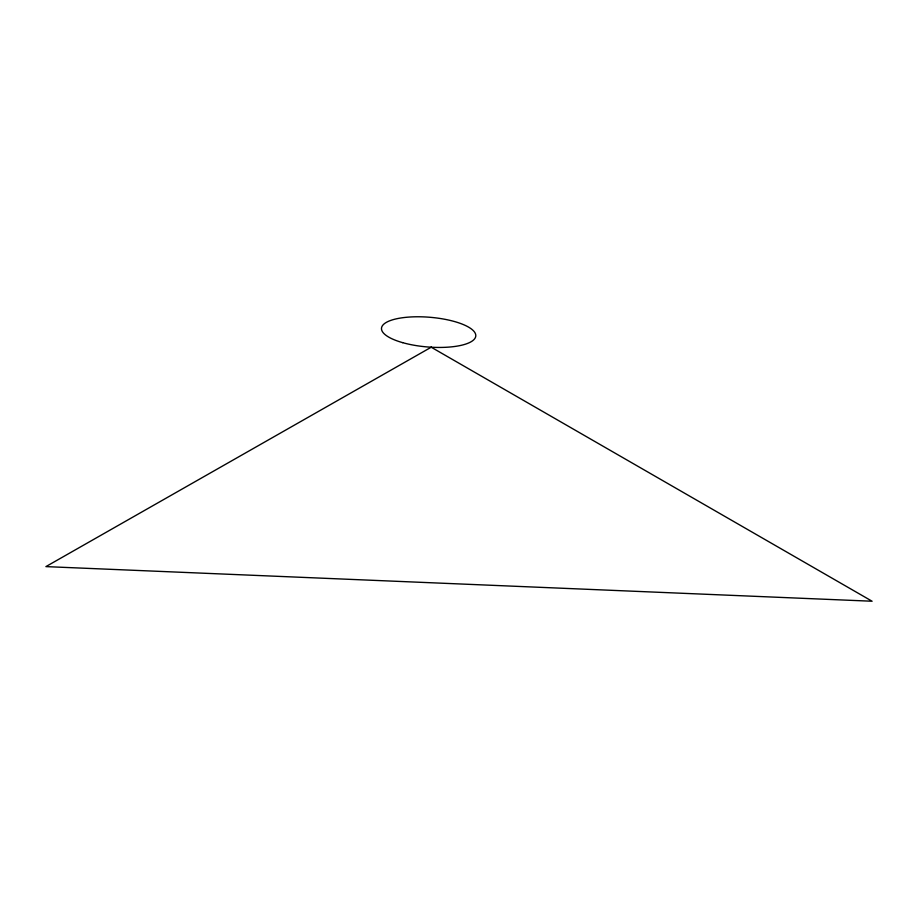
<?xml version="1.0" encoding="UTF-8"?>
<svg xmlns="http://www.w3.org/2000/svg" width="918" height="918" viewBox="0 0 918 918"><rect width="100%" height="100%" fill="white"/><g stroke="black" fill="none" stroke-linecap="round" stroke-linejoin="round"><path stroke-width="1.38" d="M431.219 347.222L45.9 566.613L872.1 601.233L431.219 347.222M402.658 342.655A47.311 14.895 4.7 0 0 475.708 336.493A47.311 14.895 4.7 0 0 407.512 317.192A47.311 14.895 4.7 0 0 402.658 342.655"/></g></svg>
